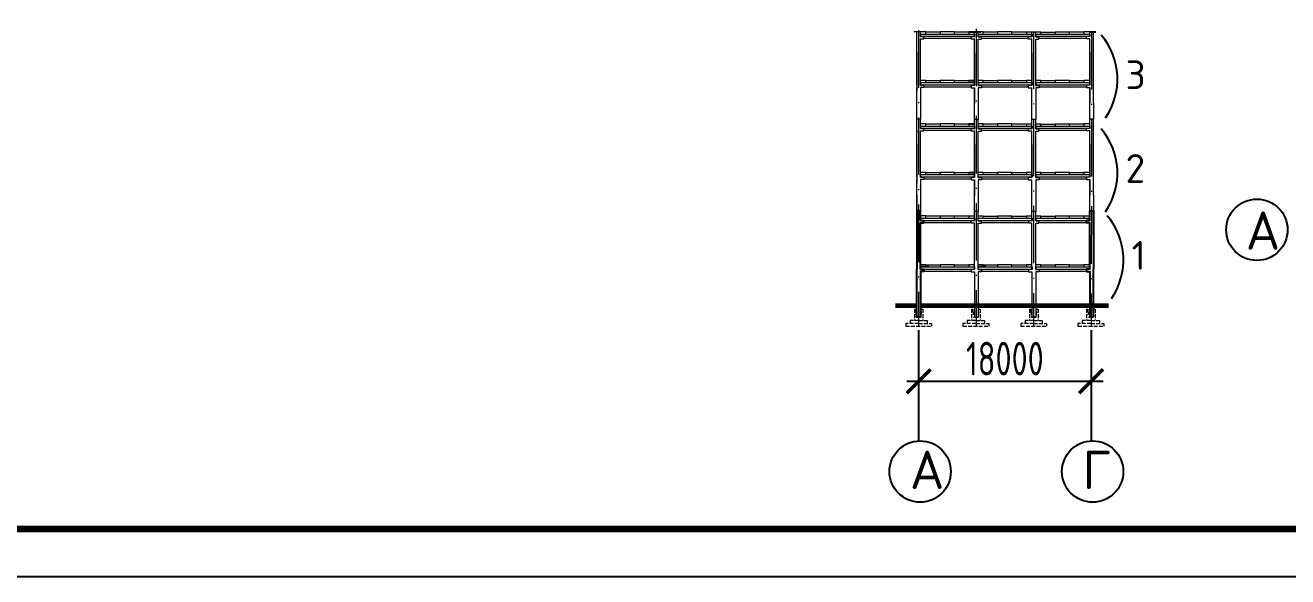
# Paper-space layout 'кал.план' of a CAD drawing. Header units: millimetres. Extents: x 0 to 2359, y 0 to 678.
# Drawn here: x 135.2 to 266.9, y 0.3 to 57.9 of the extents above; entities that cross this region are included whole.
import ezdxf

# ---------------------------------------------------------------- set-up
doc = ezdxf.new("R2010")
doc.units = ezdxf.units.MM
doc.header["$LTSCALE"] = 0.5
doc.linetypes.add('ACAD_ISO10W100', pattern=[18, 12, -3, 0, -3])
doc.linetypes.add('JIS_02_4.0', pattern=[5.5, 4, -1.5])
for name, color, linetype in [('ЛИНИИ_045', 254, 'Continuous'), ('размеры', 7, 'Continuous'), ('тонкие', 7, 'Continuous')]:
    doc.layers.add(name, color=color, linetype=linetype)
for name, color, linetype, lineweight in [('ТОЛСТЫЕ', 1, 'Continuous', 50), ('ТОНКИЕе', 7, 'Continuous', 25), ('Я Тонкая', 2, 'Continuous', 15), ('Я Штриховая', 6, 'JIS_02_4.0', 15), ('яОсевая', 3, 'ACAD_ISO10W100', 15), ('яТолстая', 1, 'Continuous', 60), ('яШтриховая', 6, 'JIS_02_4.0', 15)]:
    doc.layers.add(name, color=color, linetype=linetype, lineweight=lineweight)
doc.styles.add('Наклонный', font='isocpeur.ttf', dxfattribs={"width": 0.7, "height": 3.5})
doc.styles.add('Наклонный 5', font='isocpeur.ttf', dxfattribs={"height": 7})
doc.dimstyles.new('СТРОИТЕЛЬНЫЙ', dxfattribs={"dimtxt": 3.5, "dimasz": 2.5, "dimexe": 1.25, "dimexo": 0.625, "dimtad": 1, "dimdec": 0, "dimlfac": 500, "dimdsep": 46, "dimtxsty": 'Наклонный', "dimblk1": 'ARCHTICK', "dimblk2": 'ARCHTICK', "dimsah": 1, "dimcen": 0, "dimdle": 1.25, "dimadec": 0, "dimazin": 0, "dimtfac": 0.75, "dimtdec": 0, "dimtmove": 0, "dimatfit": 3, "dimldrblk": 'ARCHTICK', "dimfxl": 1, "dimtolj": 1, "dimtzin": 0, "dimarcsym": 0})

# ---------------------------------------------------------------- blocks, each defined once
blk = doc.blocks.new('_ArchTick')
at = {"color": 0, "linetype": 'ByBlock', "const_width": 0.15}
blk.add_lwpolyline([(-0.5, -0.5), (0.5, 0.5)], dxfattribs=at)
blk = doc.blocks.new('*D809')
at = {"layer": 'Defpoints', "color": 0, "transparency": 16777216}
for p in [(228.42, 23.98), (246.42, 23.98), (246.42, 20.68)]:
    blk.add_point(p, dxfattribs=at)
at = {"layer": 'размеры', "color": 0, "lineweight": -2, "transparency": 16777216}
for p, q in [((228.42, 23.36), (228.42, 19.43)), ((246.42, 23.36), (246.42, 19.43)), ((227.17, 20.68), (247.67, 20.68))]:
    blk.add_line(p, q, dxfattribs=at)
at = {"layer": 'размеры', "color": 0, "lineweight": -2, "transparency": 16777216, "xscale": 2.5, "yscale": 2.5, "zscale": 2.5, "rotation": 180}
blk.add_blockref('_ArchTick', (228.42, 20.68), dxfattribs=at)
at = {"layer": 'размеры', "color": 0, "lineweight": -2, "transparency": 16777216, "xscale": 2.5, "yscale": 2.5, "zscale": 2.5}
blk.add_blockref('_ArchTick', (246.42, 20.68), dxfattribs=at)
at = {"layer": 'размеры', "color": 0, "transparency": 16777216, "insert": (237.42, 23.05), "char_height": 3.5, "attachment_point": 5, "style": 'Наклонный'}
blk.add_mtext('\\A1;18000', dxfattribs=at)

psp = doc.layouts.new('кал.план')

# ---------------------------------------------------------------- linework, layer by layer
at = {"lineweight": 20}
for points in [[(228.6213, 56.9364), (229.1613, 56.9364), (229.1613, 57.1564), (227.9218, 57.1576)], [(228.2212, 51.6038), (228.2212, 57.1564)], [(228.6212, 56.267), (228.6212, 56.4358), (228.9544, 56.4358), (228.9544, 56.6674)], [(228.6217, 56.6641), (228.6217, 56.6641), (228.6217, 56.6641), (228.6215, 57.1564)], [(228.6323, 56.7263), (228.6323, 56.9263), (234.2373, 56.9263), (234.2373, 56.6641), (228.6217, 56.6641)], [(228.6217, 56.6641), (228.9544, 56.6674)], [(229.1613, 56.9364), (229.1613, 57.1564), (230.6613, 57.1564), (230.6613, 56.9263)], [(230.6613, 56.9322), (230.6613, 56.9322), (232.1613, 56.9322), (232.1613, 57.1522), (230.6613, 57.1522), (230.6613, 56.9322)], [(232.1613, 56.9364), (232.1613, 57.1564), (233.6613, 57.1564), (233.6613, 56.9263)], [(234.2387, 56.6262), (234.239, 57.1545)], [(234.6462, 56.7263), (234.6462, 56.9263), (240.2512, 56.9263), (240.2512, 56.6641), (234.6356, 56.6641)], [(234.6398, 56.6262), (234.6398, 56.6262), (234.6398, 56.6262), (234.6395, 57.1531)], [(234.64, 56.9322), (235.1613, 56.9322), (235.1613, 57.1522), (234.64, 57.1522)], [(235.1613, 56.9322), (235.1613, 57.1522), (236.6613, 57.1522), (236.6613, 56.9221)], [(236.6613, 56.9281), (236.6613, 56.9281), (238.1613, 56.9281), (238.1613, 57.1481), (236.6613, 57.1481), (236.6613, 56.9281)], [(238.1613, 56.9281), (238.1613, 57.1481), (239.6613, 57.1481), (239.6613, 56.918)], [(241.1613, 57.144), (239.6613, 57.144), (239.6613, 56.924)], [(240.2403, 56.6262), (240.2406, 57.144)], [(240.6414, 56.6262), (240.6414, 56.6262), (240.6414, 56.6262), (240.6411, 57.144)], [(240.6416, 56.924), (241.1613, 56.924), (241.1613, 57.144), (240.6416, 57.144)], [(240.6813, 56.7263), (240.6813, 56.9263), (246.2862, 56.9263), (246.2862, 56.6641), (240.6707, 56.6641)], [(241.1613, 56.924), (241.1613, 57.144), (242.6613, 57.144), (242.6613, 56.9139)], [(242.6613, 56.9198), (242.6613, 56.9198), (244.1613, 56.9198), (244.1613, 57.1398), (242.6613, 57.1398), (242.6613, 56.9198)], [(244.1613, 56.9364), (244.1613, 57.1564), (245.6613, 57.1564), (245.6613, 56.9263)], [(245.6613, 56.9322), (245.6613, 56.9322), (246.2717, 56.9322), (246.2717, 57.1522), (245.6613, 57.1522), (245.6613, 56.9322)], [(246.271, 56.4358), (246.271, 56.4358), (245.9378, 56.4358), (245.9378, 56.6674)], [(246.2705, 56.6641), (245.9378, 56.6674)], [(246.2705, 56.6641), (246.2707, 57.1522)], [(246.671, 56.3514), (246.671, 56.3514), (246.671, 56.3514), (246.671, 57.1522)], [(228.6212, 51.6038), (228.6212, 56.3514)], [(228.9634, 56.492), (233.8777, 56.492)], [(234.2393, 56.3979), (234.2393, 56.3979), (233.906, 56.3979), (233.906, 56.6295)], [(234.2387, 56.6262), (233.906, 56.6295)], [(234.2393, 51.5659), (234.2387, 56.3979)], [(234.6393, 56.2291), (234.6393, 56.3979), (234.9725, 56.3979), (234.9725, 56.6295)], [(234.6393, 51.5659), (234.6393, 56.3135)], [(234.6398, 56.6262), (234.9725, 56.6295)], [(234.9773, 56.492), (239.8916, 56.492)], [(240.2409, 56.3979), (240.2409, 56.3979), (239.8516, 56.3979), (239.8516, 56.6295)], [(240.2409, 56.6262), (239.8516, 56.6295)], [(240.2409, 51.5659), (240.2403, 56.3979)], [(240.2409, 56.2291), (240.2409, 56.3979)], [(240.6409, 56.2291), (240.6409, 56.3979), (240.9741, 56.3979), (240.9741, 56.6295)], [(240.6409, 51.5659), (240.6409, 56.3135)], [(240.6414, 56.6262), (240.9741, 56.6295)], [(241.0124, 56.492), (245.9267, 56.492)], [(246.271, 51.6038), (246.271, 56.4358)], [(246.671, 49.7329), (246.671, 56.3514)], [(228.2212, 55.0264), (228.2212, 51.6358)], [(234.2393, 54.9885), (234.2393, 51.5979)], [(240.2409, 54.9885), (240.2409, 51.5979)], [(246.271, 55.0264), (246.271, 51.6358)], [(228.2212, 51.6038), (228.2212, 51.6358)], [(228.2212, 51.6038), (228.2231, 51.5774), (228.2231, 51.3193), (228.2212, 51.3456), (228.2212, 50.9736)], [(228.6208, 51.8761), (229.1608, 51.8761), (229.1608, 52.0961), (228.6208, 52.0961)], [(228.6318, 51.666), (228.6318, 51.866), (234.2367, 51.866), (234.2367, 51.6038), (228.6212, 51.6038)], [(228.6212, 51.6038), (228.9695, 51.6038), (228.9695, 51.3456), (228.6212, 51.3456), (228.6212, 49.7329)], [(228.9629, 51.4317), (233.8772, 51.4317)], [(229.1608, 51.8761), (229.1608, 52.0961), (230.6608, 52.0961), (230.6608, 51.866)], [(230.6608, 51.872), (230.6608, 51.872), (232.1608, 51.872), (232.1608, 52.092), (230.6608, 52.092), (230.6608, 51.872)], [(232.1608, 51.8761), (232.1608, 52.0961), (233.6608, 52.0961), (233.6608, 51.866)], [(234.2393, 51.5659), (233.8909, 51.5659), (233.8909, 51.3078), (234.2393, 51.3078), (234.2393, 49.695)], [(234.2393, 51.5659), (234.2393, 51.5979)], [(234.6457, 51.666), (234.6457, 51.866), (240.2506, 51.866), (240.2506, 51.6038), (234.6351, 51.6038)], [(234.6393, 51.5659), (234.9876, 51.5659), (234.9876, 51.3078), (234.6393, 51.3078), (234.6393, 49.695)], [(234.6394, 51.872), (235.1608, 51.872), (235.1608, 52.092), (234.6394, 52.092)], [(234.9768, 51.4317), (239.8911, 51.4317)], [(235.1608, 51.872), (235.1608, 52.092), (236.6608, 52.092), (236.6608, 51.8619)], [(236.6608, 51.8678), (236.6608, 51.8678), (238.1608, 51.8678), (238.1608, 52.0878), (236.6608, 52.0878), (236.6608, 51.8678)], [(238.1608, 51.8678), (238.1608, 52.0878), (239.6608, 52.0878), (239.6608, 51.8577)], [(240.241, 52.0837), (239.6608, 52.0837), (239.6608, 51.8637)], [(240.2409, 51.5659), (239.8365, 51.5659), (239.8365, 51.3078), (240.2409, 51.3078), (240.2409, 51.3078)], [(240.2409, 51.5659), (240.2409, 51.5979)], [(240.6409, 51.5659), (240.9892, 51.5659), (240.9892, 51.3078), (240.6409, 51.3078), (240.6409, 49.695)], [(240.641, 51.8637), (241.1608, 51.8637), (241.1608, 52.0837), (240.641, 52.0837)], [(240.6808, 51.666), (240.6808, 51.866), (246.2857, 51.866), (246.2857, 51.6038), (240.6702, 51.6038)], [(241.0119, 51.4317), (245.9262, 51.4317)], [(241.1608, 51.8637), (241.1608, 52.0837), (242.6608, 52.0837), (242.6608, 51.8536)], [(242.6608, 51.8595), (242.6608, 51.8595), (244.1608, 51.8595), (244.1608, 52.0795), (242.6608, 52.0795), (242.6608, 51.8595)], [(244.1608, 51.8761), (244.1608, 52.0961), (245.6608, 52.0961), (245.6608, 51.866)], [(245.6608, 51.872), (245.6608, 51.872), (246.2712, 51.872), (246.2712, 52.092), (245.6608, 52.092), (245.6608, 51.872)], [(246.271, 51.6038), (245.9227, 51.6038), (245.9227, 51.3456), (246.271, 51.3456), (246.271, 49.7329)], [(246.271, 51.6038), (246.271, 51.6358)], [(228.2212, 48.0701), (228.2212, 51.3456)], [(234.2393, 48.0323), (234.2393, 51.3078)], [(234.2411, 51.2814), (234.2393, 51.3078), (234.2393, 50.9357)], [(240.2409, 48.0323), (240.2409, 51.3078)], [(246.271, 48.0701), (246.271, 51.3456)], [(228.6212, 49.7329), (228.6212, 48.0647), (228.2212, 48.0701)], [(234.6393, 49.695), (234.6393, 48.0268), (234.2393, 48.0323)], [(240.6409, 49.695), (240.6409, 48.0268), (240.2409, 48.0323)], [(246.671, 49.7329), (246.671, 48.0647), (246.271, 48.0701)], [(228.2207, 47.0613), (228.2212, 48.0647)], [(228.6217, 47.0613), (228.6217, 47.0613), (228.6217, 47.0613), (228.6212, 48.0647), (228.2212, 48.0647)], [(228.6217, 47.3337), (229.1617, 47.3337), (229.1617, 47.5537), (228.6217, 47.5537)], [(229.1617, 47.3337), (229.1617, 47.5537), (230.6617, 47.5537), (230.6617, 47.3236)], [(230.6617, 47.3295), (230.6617, 47.3295), (232.1617, 47.3295), (232.1617, 47.5495), (230.6617, 47.5495), (230.6617, 47.3295)], [(232.1617, 47.3337), (232.1617, 47.5537), (233.6617, 47.5537), (233.6617, 47.3236)], [(234.2387, 47.0234), (234.2393, 48.0268)], [(234.6398, 47.0234), (234.6398, 47.0234), (234.6398, 47.0234), (234.6393, 48.0268), (234.2393, 48.0268)], [(234.6404, 47.3295), (235.1617, 47.3295), (235.1617, 47.5495), (234.6404, 47.5495)], [(235.1617, 47.3295), (235.1617, 47.5495), (236.6617, 47.5495), (236.6617, 47.3194)], [(236.6617, 47.3254), (236.6617, 47.3254), (238.1617, 47.3254), (238.1617, 47.5454), (236.6617, 47.5454), (236.6617, 47.3254)], [(238.1617, 47.3254), (238.1617, 47.5454), (239.6617, 47.5454), (239.6617, 47.3153)], [(240.242, 47.5412), (239.6617, 47.5412), (239.6617, 47.3212)], [(240.2403, 47.0234), (240.2409, 48.0268)], [(240.6414, 47.0234), (240.6414, 47.0234), (240.6414, 47.0234), (240.6409, 48.0268), (240.2409, 48.0268)], [(240.642, 47.3212), (241.1617, 47.3212), (241.1617, 47.5412), (240.642, 47.5412)], [(241.1617, 47.3212), (241.1617, 47.5412), (242.6617, 47.5412), (242.6617, 47.3112)], [(242.6617, 47.3171), (242.6617, 47.3171), (244.1617, 47.3171), (244.1617, 47.5371), (242.6617, 47.5371), (242.6617, 47.3171)], [(244.1617, 47.3337), (244.1617, 47.5537), (245.6617, 47.5537), (245.6617, 47.3236)], [(245.6617, 47.3295), (245.6617, 47.3295), (246.2722, 47.3295), (246.2722, 47.5495), (245.6617, 47.5495), (245.6617, 47.3295)], [(246.2705, 47.0613), (246.271, 48.0647)], [(246.671, 46.7487), (246.671, 46.7487), (246.671, 46.7487), (246.671, 48.0647), (246.271, 48.0647)], [(228.2212, 42.001), (228.2207, 47.0613)], [(228.2212, 46.6643), (228.2212, 47.0613), (228.2212, 47.0613), (228.2212, 47.0613)], [(228.2212, 46.8331), (228.2212, 46.6643)], [(228.6212, 46.6643), (228.6212, 46.8331), (228.9544, 46.8331), (228.9544, 47.0647)], [(228.6212, 42.001), (228.6212, 46.7487)], [(228.6217, 47.0613), (228.9544, 47.0647)], [(228.6328, 47.1236), (228.6328, 47.3236), (234.2377, 47.3236), (234.2377, 47.0613), (228.6222, 47.0613)], [(228.9639, 46.8893), (233.8782, 46.8893)], [(234.2393, 46.7952), (234.2393, 46.7952), (233.906, 46.7952), (233.906, 47.0268)], [(234.2387, 47.0234), (233.906, 47.0268)], [(234.2393, 41.9632), (234.2387, 46.7952)], [(234.6467, 47.1236), (234.6467, 47.3236), (240.2516, 47.3236), (240.2516, 47.0613), (234.6361, 47.0613)], [(234.6393, 46.6264), (234.6393, 46.7952), (234.9725, 46.7952), (234.9725, 47.0268)], [(234.6393, 41.9632), (234.6393, 46.7108)], [(234.6398, 47.0234), (234.9725, 47.0268)], [(234.9778, 46.8893), (239.892, 46.8893)], [(240.2409, 46.7952), (240.2409, 46.7952), (239.8516, 46.7952), (239.8516, 47.0268)], [(240.2409, 47.0234), (239.8516, 47.0268)], [(240.2409, 41.9632), (240.2403, 46.7952)], [(240.2409, 46.6264), (240.2409, 46.7952)], [(240.6409, 46.6264), (240.6409, 46.7952), (240.9741, 46.7952), (240.9741, 47.0268)], [(240.6409, 41.9632), (240.6409, 46.7108)], [(240.6414, 47.0234), (240.9741, 47.0268)], [(240.6817, 47.1236), (240.6817, 47.3236), (246.2867, 47.3236), (246.2867, 47.0613), (240.6711, 47.0613)], [(241.0128, 46.8893), (245.9271, 46.8893)], [(246.271, 46.8331), (246.271, 46.8331), (245.9378, 46.8331), (245.9378, 47.0647)], [(246.2705, 47.0613), (245.9378, 47.0647)], [(246.271, 42.001), (246.271, 46.8331)], [(246.671, 40.1302), (246.671, 46.7487)], [(228.2212, 45.4236), (228.2212, 42.0331)], [(234.2393, 45.3857), (234.2393, 41.9952)], [(240.2409, 45.3857), (240.2409, 41.9952)], [(246.271, 45.4236), (246.271, 42.0331)], [(228.6208, 42.2734), (229.1608, 42.2734), (229.1608, 42.4934), (228.6208, 42.4934)], [(228.6318, 42.0633), (228.6318, 42.2633), (234.2367, 42.2633), (234.2367, 42.001), (228.6212, 42.001)], [(229.1608, 42.2734), (229.1608, 42.4934), (230.6608, 42.4934), (230.6608, 42.2633)], [(230.6608, 42.2692), (230.6608, 42.2692), (232.1608, 42.2692), (232.1608, 42.4892), (230.6608, 42.4892), (230.6608, 42.2692)], [(232.1608, 42.2734), (232.1608, 42.4934), (233.6608, 42.4934), (233.6608, 42.2633)], [(234.6457, 42.0633), (234.6457, 42.2633), (240.2506, 42.2633), (240.2506, 42.001), (234.6351, 42.001)], [(234.6394, 42.2692), (235.1608, 42.2692), (235.1608, 42.4892), (234.6394, 42.4892)], [(235.1608, 42.2692), (235.1608, 42.4892), (236.6608, 42.4892), (236.6608, 42.2591)], [(236.6608, 42.2651), (236.6608, 42.2651), (238.1608, 42.2651), (238.1608, 42.4851), (236.6608, 42.4851), (236.6608, 42.2651)], [(238.1608, 42.2651), (238.1608, 42.4851), (239.6608, 42.4851), (239.6608, 42.255)], [(240.241, 42.481), (239.6608, 42.481), (239.6608, 42.261)], [(240.641, 42.261), (241.1608, 42.261), (241.1608, 42.481), (240.641, 42.481)], [(240.6808, 42.0633), (240.6808, 42.2633), (246.2857, 42.2633), (246.2857, 42.001), (240.6702, 42.001)], [(241.1608, 42.261), (241.1608, 42.481), (242.6608, 42.481), (242.6608, 42.2509)], [(242.6608, 42.2568), (242.6608, 42.2568), (244.1608, 42.2568), (244.1608, 42.4768), (242.6608, 42.4768), (242.6608, 42.2568)], [(244.1608, 42.2734), (244.1608, 42.4934), (245.6608, 42.4934), (245.6608, 42.2633)], [(245.6608, 42.2692), (245.6608, 42.2692), (246.2712, 42.2692), (246.2712, 42.4892), (245.6608, 42.4892), (245.6608, 42.2692)], [(228.2212, 42.001), (228.2212, 42.0331)], [(228.2212, 42.001), (228.2231, 41.9747), (228.2231, 41.7166), (228.2212, 41.7429), (228.2212, 41.3709)], [(228.2212, 38.4674), (228.2212, 41.7429)], [(228.6212, 42.001), (228.9695, 42.001), (228.9695, 41.7429), (228.6212, 41.7429), (228.6212, 40.1302)], [(228.9629, 41.829), (233.8772, 41.829)], [(234.2393, 41.9632), (233.8909, 41.9632), (233.8909, 41.705), (234.2393, 41.705), (234.2393, 40.0923)], [(234.2393, 41.9632), (234.2393, 41.9952)], [(234.2393, 38.4295), (234.2393, 41.705)], [(234.2411, 41.6787), (234.2393, 41.705), (234.2393, 41.333)], [(234.6393, 41.9632), (234.9876, 41.9632), (234.9876, 41.705), (234.6393, 41.705), (234.6393, 40.0923)], [(234.9768, 41.829), (239.8911, 41.829)], [(240.2409, 41.9632), (239.8365, 41.9632), (239.8365, 41.705), (240.2409, 41.705), (240.2409, 41.705)], [(240.2409, 41.9632), (240.2409, 41.9952)], [(240.2409, 38.4295), (240.2409, 41.705)], [(240.6409, 41.9632), (240.9892, 41.9632), (240.9892, 41.705), (240.6409, 41.705), (240.6409, 40.0923)], [(241.0119, 41.829), (245.9262, 41.829)], [(246.271, 42.001), (245.9227, 42.001), (245.9227, 41.7429), (246.271, 41.7429), (246.271, 40.1302)], [(246.271, 42.001), (246.271, 42.0331)], [(246.271, 38.4674), (246.271, 41.7429)], [(228.6212, 40.1302), (228.6212, 38.462), (228.2212, 38.4674)], [(228.2212, 40.1302), (228.2212, 38.462), (228.6212, 38.4674)], [(234.6393, 40.0923), (234.6393, 38.4241), (234.2393, 38.4295)], [(240.6409, 40.0923), (240.6409, 38.4241), (240.2409, 38.4295)], [(246.671, 40.1302), (246.671, 38.462), (246.271, 38.4674)], [(234.2393, 37.4207), (234.2399, 38.4241)], [(234.6404, 37.4207), (234.6404, 37.4207), (234.6404, 37.4207), (234.6399, 38.4241), (234.2399, 38.4241)], [(240.2409, 37.4207), (240.2415, 38.4241)], [(240.642, 37.4207), (240.642, 37.4207), (240.642, 37.4207), (240.6415, 38.4241), (240.2415, 38.4241)], [(228.6217, 37.7191), (229.1617, 37.7191), (229.1617, 37.9391), (228.6217, 37.9391)], [(228.6328, 37.509), (228.6328, 37.709), (234.2377, 37.709), (234.2377, 37.4468), (228.6222, 37.4468)], [(228.9639, 37.2748), (233.8782, 37.2748)], [(229.1617, 37.7191), (229.1617, 37.9391), (230.6617, 37.9391), (230.6617, 37.709)], [(230.6617, 37.715), (230.6617, 37.715), (232.1617, 37.715), (232.1617, 37.935), (230.6617, 37.935), (230.6617, 37.715)], [(232.1617, 37.7191), (232.1617, 37.9391), (233.6617, 37.9391), (233.6617, 37.709)], [(234.2404, 37.935), (233.6617, 37.935), (233.6617, 37.715)], [(234.2399, 32.3604), (234.2399, 37.1925), (233.9066, 37.1925), (233.9066, 37.4241)], [(234.2393, 37.4207), (233.9066, 37.4241)], [(234.6467, 37.509), (234.6467, 37.709), (240.2516, 37.709), (240.2516, 37.4468), (234.6361, 37.4468)], [(234.6399, 32.3604), (234.6399, 37.1925), (234.9731, 37.1925), (234.9731, 37.4241)], [(234.6404, 37.715), (235.1617, 37.715), (235.1617, 37.935), (234.6404, 37.935)], [(234.6404, 37.4207), (234.9731, 37.4241)], [(234.9778, 37.2748), (239.892, 37.2748)], [(235.1617, 37.715), (235.1617, 37.935), (236.6617, 37.935), (236.6617, 37.7049)], [(236.6617, 37.7109), (236.6617, 37.7109), (238.1617, 37.7109), (238.1617, 37.9309), (236.6617, 37.9309), (236.6617, 37.7109)], [(238.1617, 37.7109), (238.1617, 37.9309), (239.6617, 37.9309), (239.6617, 37.7008)], [(240.242, 37.9267), (239.6617, 37.9267), (239.6617, 37.7067)], [(240.2415, 32.3604), (240.2415, 37.1925), (239.9082, 37.1925), (239.9082, 37.4241)], [(240.2409, 37.4207), (239.9082, 37.4241)], [(240.6415, 32.3604), (240.6415, 37.1925), (240.9747, 37.1925), (240.9747, 37.4241)], [(240.642, 37.7067), (241.1617, 37.7067), (241.1617, 37.9267), (240.642, 37.9267)], [(240.642, 37.4207), (240.9747, 37.4241)], [(240.6817, 37.509), (240.6817, 37.709), (246.2867, 37.709), (246.2867, 37.4468), (240.6711, 37.4468)], [(241.0128, 37.2748), (245.9271, 37.2748)], [(241.1617, 37.7067), (241.1617, 37.9267), (242.6617, 37.9267), (242.6617, 37.6966)], [(242.6617, 37.7026), (242.6617, 37.7026), (244.1617, 37.7026), (244.1617, 37.9226), (242.6617, 37.9226), (242.6617, 37.7026)], [(244.1617, 37.7191), (244.1617, 37.9391), (245.6617, 37.9391), (245.6617, 37.709)], [(245.6617, 37.715), (245.6617, 37.715), (246.2722, 37.715), (246.2722, 37.935), (245.6617, 37.935), (245.6617, 37.715)], [(228.6212, 32.6376), (229.1612, 32.6376), (229.1612, 32.8576), (228.6212, 32.8576)], [(228.6322, 32.4275), (228.6322, 32.6275), (234.2372, 32.6275), (234.2372, 32.3653), (228.6216, 32.3653)], [(228.9633, 32.1932), (233.8776, 32.1932)], [(229.1612, 32.6376), (229.1612, 32.8576), (230.6612, 32.8576), (230.6612, 32.6275)], [(230.6612, 32.6335), (230.6612, 32.6335), (232.1612, 32.6335), (232.1612, 32.8535), (230.6612, 32.8535), (230.6612, 32.6335)], [(232.1612, 32.6376), (232.1612, 32.8576), (233.6612, 32.8576), (233.6612, 32.6275)], [(234.2399, 32.8535), (233.6612, 32.8535), (233.6612, 32.6335)], [(233.6612, 32.6335), (233.6612, 32.6335), (234.2399, 32.6335)], [(234.2399, 32.3604), (233.8916, 32.3604), (233.8916, 32.1023), (234.2399, 32.1023), (234.2399, 27.387), (234.6399, 27.3925)], [(234.6399, 32.3604), (234.9882, 32.3604), (234.9882, 32.1023), (234.6399, 32.1023), (234.6399, 27.387), (234.2399, 27.3925)], [(234.6461, 32.4275), (234.6461, 32.6275), (240.2511, 32.6275), (240.2511, 32.3653), (234.6355, 32.3653)], [(234.6399, 32.6335), (235.1612, 32.6335), (235.1612, 32.8535), (234.6399, 32.8535)], [(234.9772, 32.1932), (239.8915, 32.1932)], [(235.1612, 32.6335), (235.1612, 32.8535), (236.6612, 32.8535), (236.6612, 32.6234)], [(236.6612, 32.6293), (236.6612, 32.6293), (238.1612, 32.6293), (238.1612, 32.8493), (236.6612, 32.8493), (236.6612, 32.6293)], [(238.1612, 32.6293), (238.1612, 32.8493), (239.6612, 32.8493), (239.6612, 32.6192)], [(240.2415, 32.8452), (239.6612, 32.8452), (239.6612, 32.6252)], [(239.6612, 32.6252), (239.6612, 32.6252), (240.2511, 32.6252)], [(240.2415, 32.3604), (239.8932, 32.3604), (239.8932, 32.1023), (240.2415, 32.1023), (240.2415, 27.387), (240.6415, 27.3925)], [(240.6415, 32.3604), (240.9898, 32.3604), (240.9898, 32.1023), (240.6415, 32.1023), (240.6415, 27.387), (240.2415, 27.3925)], [(240.6415, 32.6252), (241.1612, 32.6252), (241.1612, 32.8452), (240.6415, 32.8452)], [(240.6812, 32.4275), (240.6812, 32.6275), (246.2861, 32.6275), (246.2861, 32.3653), (240.6706, 32.3653)], [(241.0123, 32.1932), (245.9266, 32.1932)], [(241.1612, 32.6252), (241.1612, 32.8452), (242.6612, 32.8452), (242.6612, 32.6151)], [(242.6612, 32.621), (242.6612, 32.621), (244.1612, 32.621), (244.1612, 32.841), (242.6612, 32.841), (242.6612, 32.621)], [(244.1612, 32.6376), (244.1612, 32.8576), (245.6612, 32.8576), (245.6612, 32.6275)], [(245.6612, 32.6335), (245.6612, 32.6335), (246.2716, 32.6335), (246.2716, 32.8535), (245.6612, 32.8535), (245.6612, 32.6335)]]:
    psp.add_lwpolyline(points, dxfattribs=at)
for points in [[(233.6613, 57.1564), (234.9006, 57.1522)], [(246.2717, 57.1522), (246.9218, 57.1576)], [(233.6608, 52.0961), (234.2367, 52.0961)], [(233.6617, 47.5537), (234.2377, 47.5537)], [(233.6608, 42.4934), (234.2393, 42.4934)], [(228.6217, 37.4586), (228.6217, 37.4586), (228.6217, 37.4586), (228.6212, 38.462), (228.2212, 38.462), (228.2212, 32.4304)], [(246.2711, 37.4586), (246.2711, 37.4586), (246.2711, 37.4586), (246.2716, 38.462), (246.6716, 38.462), (246.6716, 32.4304)], [(228.6212, 32.3983), (228.6212, 37.2304), (228.9544, 37.2304), (228.9544, 37.462)], [(228.6217, 37.4586), (228.9544, 37.462)], [(246.2716, 32.3983), (246.2716, 37.2304), (245.9384, 37.2304), (245.9384, 37.462)], [(246.2711, 37.4586), (245.9384, 37.462)], [(228.2212, 27.4304), (228.2212, 32.4304)], [(228.6212, 32.3771), (228.9695, 32.3771), (228.9695, 32.1402), (228.6212, 32.1402), (228.6212, 27.4249), (228.2212, 27.4304)], [(246.2716, 32.3983), (245.9233, 32.3983), (245.9233, 32.1402), (246.2716, 32.1402), (246.2716, 27.4249), (246.6716, 27.4304)], [(246.6716, 27.4304), (246.6716, 32.4304)], [(228.4218, 26.0313), (228.4218, 21.9345)], [(246.4218, 26.0313), (246.4218, 21.9345)]]:
    psp.add_lwpolyline(points)
for points in [[(240.2409, 56.6262), (240.2409, 56.6262)], [(240.2409, 47.0234), (240.2409, 47.0234)]]:
    psp.add_lwpolyline(points, close=True, dxfattribs=at)
at = {"layer": 'ЛИНИИ_045', "color": 7}
for p, q in [((229.4534, 32.6376), (228.6427, 32.6376)), ((235.4452, 32.618), (234.6344, 32.618))]:
    psp.add_line(p, q, dxfattribs=at)
at = {"layer": 'ТОЛСТЫЕ', "const_width": 0.7}
psp.add_lwpolyline([(20.4018, 5.2751), (835.4018, 5.2751), (835.4018, 589.2751), (20.4018, 589.2751)], close=True, dxfattribs=at)
at = {"layer": 'тонкие'}
psp.add_lwpolyline([(840.4018, 0.2751), (0.4018, 0.2751), (0.4018, 594.2751), (840.4018, 594.2751)], close=True, dxfattribs=at)
at = {"layer": 'ТОНКИЕе', "color": 0}
for points in [[(228.4218, 20.6791), (228.4218, 14.4543)], [(246.4218, 20.6791), (246.4218, 14.4543)]]:
    psp.add_lwpolyline(points, dxfattribs=at)
for centre in [(263.7217, 36.5012), (228.5776, 11.2581), (246.5776, 11.2581)]:
    psp.add_circle(centre, 3.2, dxfattribs=at)
for centre in [(242.0602, 52.2096), (242.0606, 42.4216), (242.6863, 33.3491)]:
    psp.add_arc(centre, 7.1099, 325.396018, 40.512787, dxfattribs=at)
at = {"layer": 'Я Тонкая', "color": 0}
psp.add_line((228.6218, 27.433), (228.2218, 27.433), dxfattribs=at)
at = {"layer": 'Я Штриховая', "color": 0}
psp.add_line((228.2218, 28.583), (227.9218, 28.583), dxfattribs=at)
at = {"layer": 'яОсевая', "color": 0}
for p, q in [((228.4218, 57.327), (228.4218, 26.4237)), ((234.4218, 57.4816), (234.4218, 26.4237)), ((240.4218, 57.1988), (240.4218, 26.4237)), ((246.4714, 57.1522), (246.4218, 26.4237))]:
    psp.add_line(p, q, dxfattribs=at)
at = {"layer": 'яТолстая', "color": 0}
for p, q in [((226.0023, 28.583), (228.2218, 28.583)), ((228.6218, 28.583), (248.23, 28.583))]:
    psp.add_line(p, q, dxfattribs=at)
at = {"layer": 'яШтриховая', "color": 0, "ltscale": 0.2, "transparency": 33554687}
for p, q in [((227.9718, 28.2237), (227.9718, 27.0237)), ((228.8718, 28.2237), (228.8718, 27.0237)), ((233.9482, 28.2237), (233.9482, 27.0237)), ((234.8482, 28.2237), (234.8482, 27.0237)), ((239.9773, 28.2237), (239.9773, 27.0237)), ((240.8773, 28.2237), (240.8773, 27.0237)), ((245.9466, 28.2237), (245.9466, 27.0237)), ((246.8466, 28.2237), (246.8466, 27.0237)), ((228.4218, 26.7237), (227.0718, 26.7237)), ((227.0718, 26.7237), (227.0718, 26.4237)), ((227.0718, 26.4237), (229.7718, 26.4237)), ((228.4218, 27.0237), (227.5218, 27.0237)), ((227.5218, 27.0237), (227.5218, 26.7237)), ((228.4218, 27.0237), (229.3218, 27.0237)), ((228.4218, 26.7237), (229.7718, 26.7237)), ((229.3218, 27.0237), (229.3218, 26.7237)), ((229.7718, 26.7237), (229.7718, 26.4237)), ((234.3982, 26.7237), (233.0482, 26.7237)), ((233.0482, 26.7237), (233.0482, 26.4237)), ((233.0482, 26.4237), (235.7482, 26.4237)), ((234.3982, 27.0237), (233.4982, 27.0237)), ((233.4982, 27.0237), (233.4982, 26.7237)), ((234.3982, 27.0237), (235.2982, 27.0237)), ((234.3982, 26.7237), (235.7482, 26.7237)), ((235.2982, 27.0237), (235.2982, 26.7237)), ((235.7482, 26.7237), (235.7482, 26.4237)), ((240.4273, 26.7237), (239.0773, 26.7237)), ((239.0773, 26.7237), (239.0773, 26.4237)), ((239.0773, 26.4237), (241.7773, 26.4237)), ((240.4273, 27.0237), (239.5273, 27.0237)), ((239.5273, 27.0237), (239.5273, 26.7237)), ((240.4273, 27.0237), (241.3273, 27.0237)), ((240.4273, 26.7237), (241.7773, 26.7237)), ((241.3273, 27.0237), (241.3273, 26.7237)), ((241.7773, 26.7237), (241.7773, 26.4237)), ((246.3966, 26.7237), (245.0466, 26.7237)), ((245.0466, 26.7237), (245.0466, 26.4237)), ((245.0466, 26.4237), (247.7466, 26.4237)), ((246.3966, 27.0237), (245.4966, 27.0237)), ((245.4966, 27.0237), (245.4966, 26.7237)), ((246.3966, 27.0237), (247.2966, 27.0237)), ((246.3966, 26.7237), (247.7466, 26.7237)), ((247.2966, 27.0237), (247.2966, 26.7237)), ((247.7466, 26.7237), (247.7466, 26.4237))]:
    psp.add_line(p, q, dxfattribs=at)
at = {"layer": 'яШтриховая', "color": 0, "ltscale": 0.3, "transparency": 33554687}
for p, q in [((227.9718, 28.2237), (228.099, 28.2237)), ((228.099, 28.2237), (228.1575, 27.3638)), ((228.6856, 27.3652), (228.753, 28.2237)), ((228.753, 28.2237), (228.8718, 28.2237)), ((233.9482, 28.2237), (234.0754, 28.2237)), ((234.0754, 28.2237), (234.1338, 27.3638)), ((234.6618, 27.3638), (234.7293, 28.2237)), ((234.7293, 28.2237), (234.8482, 28.2237)), ((239.9773, 28.2237), (240.1045, 28.2237)), ((240.1045, 28.2237), (240.163, 27.3638)), ((240.6911, 27.3652), (240.7585, 28.2237)), ((240.7585, 28.2237), (240.8773, 28.2237)), ((245.9466, 28.2237), (246.0738, 28.2237)), ((246.0738, 28.2237), (246.1323, 27.3638)), ((246.6604, 27.3652), (246.7278, 28.2237)), ((246.7278, 28.2237), (246.8466, 28.2237)), ((228.1575, 27.3638), (228.6218, 27.3638)), ((228.4901, 27.3638), (228.6856, 27.3652)), ((234.1338, 27.3638), (234.6618, 27.3638)), ((240.163, 27.3638), (240.6273, 27.3638)), ((240.6273, 27.3638), (240.6911, 27.3652)), ((246.1323, 27.3638), (246.5966, 27.3638)), ((246.5966, 27.3638), (246.6604, 27.3652))]:
    psp.add_line(p, q, dxfattribs=at)

# ---------------------------------------------------------------- texts
at = {"layer": 'ТОНКИЕе', "color": 0, "attachment_point": 1, "style": 'Наклонный 5'}
for s, width, insert, char_height in [('3', 1.831485, (250.0113, 54.1876), 3), ('2', 1.831485, (250.0117, 44.3996), 3), ('{\\Q0;А}', 1.852732, (262.5575, 38.4241), 4), ('1', 1.831485, (250.6374, 35.3271), 3), ('{\\Q0;А}', 1.852732, (227.5082, 13.4442), 4), ('{\\Q0;Г}', 1.852732, (245.5082, 13.4442), 4)]:
    psp.add_mtext_dynamic_manual_height_columns(s, width=width, gutter_width=35, heights=[0], dxfattribs=dict(at, insert=insert, char_height=char_height))

# ---------------------------------------------------------------- dimensions: what is measured, and where the dimension line sits
at = {"layer": 'размеры', "color": 0}
dim = psp.add_linear_dim(base=(246.4218, 20.6791), p1=(228.4218, 23.9829), p2=(246.4218, 23.9829), text='18000', dimstyle='СТРОИТЕЛЬНЫЙ', dxfattribs=at)
dim.commit()
dim.dimension.update_dxf_attribs({"geometry": '*D809', "text_midpoint": (237.4218, 23.0541)})

doc.saveas('drawing.dxf')
